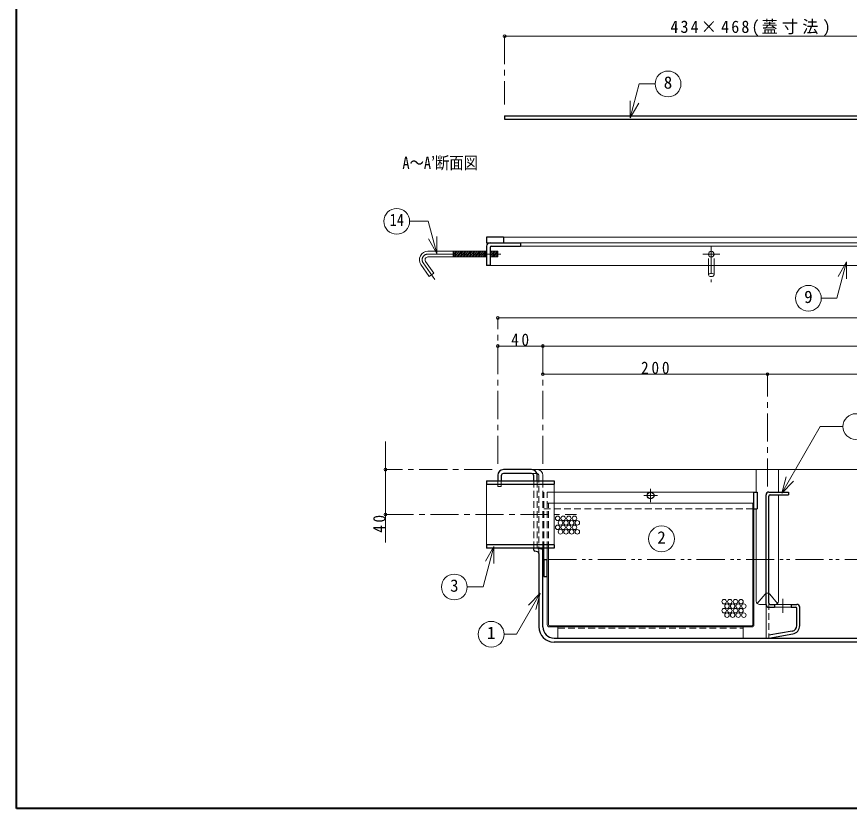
# Model space of a CAD drawing. Units: millimetres at full size, sheet at 1:5. Extents: x -1061 to 964, y -679 to 726.
# Drawn here: x -1061 to -320, y -679 to 26 of the extents above; entities that cross this region are included whole.
import ezdxf
from ezdxf.enums import TextEntityAlignment as Align

# ---------------------------------------------------------------- set-up
doc = ezdxf.new("R2010")
doc.units = ezdxf.units.MM
doc.header["$LTSCALE"] = 5
doc.header["$PDMODE"] = 32
doc.header["$PDSIZE"] = 2.5
for name, pattern in [('CHAIN1', [8, 5, -1, 1, -1]), ('DASHED1', [1.8, 1.2, -0.6]), ('DOUBLE_CHAIN1', [8.8, 5, -1, 0.6, -0.6, 0.6, -1])]:
    doc.linetypes.add(name, pattern=pattern)
doc.layers.add('0-0', color=4, linetype='Continuous', lineweight=9)
doc.styles.add('ＭＳ ゴシック', font='')
doc.styles.get('ＭＳ ゴシック').set_extended_font_data('MS Gothic')

msp = doc.modelspace()

# ---------------------------------------------------------------- linework, layer by layer
at = {"layer": '0-0', "color": 1, "lineweight": 40}
for p, q in [((-1061.401, -679.043), (-1061.401, 725.957)), ((963.599, -679.043), (-1061.401, -679.043))]:
    msp.add_line(p, q, dxfattribs=at)
at = {"layer": '0-0', "linetype": 'CHAIN1'}
for p, q in [((-626.901, 8.257), (-626.901, -52.543)), ((-442.901, -178.243), (-442.901, -210.675)), ((-695.296, -185.743), (-627.799, -185.743)), ((-435.401, -185.743), (-450.401, -185.743)), ((-699.391, -193.611), (-689.081, -208.337)), ((-632.901, -372.543), (-632.901, -242.543)), ((-592.901, -267.543), (-592.901, -372.543)), ((-392.901, -392.543), (-392.901, -292.543)), ((-637.901, -377.543), (-732.901, -377.543)), ((-496.901, -394.543), (-496.901, -406.543)), ((-502.901, -400.543), (-490.901, -400.543)), ((-732.901, -417.543), (-562.901, -417.543)), ((-379.151, -492.543), (-379.151, -505.043))]:
    msp.add_line(p, q, dxfattribs=at)
at = {"layer": '0-0', "color": 7, "lineweight": 18}
for p, q in [((-515.029, -64.352), (-506.971, -34.279)), ((-506.971, -34.279), (-492.903, -34.279)), ((-515.029, -64.352), (-515.029, -49.352)), ((-515.029, -64.352), (-507.529, -51.362)), ((-711.478, -156.548), (-694.87, -156.548)), ((-687.211, -185.133), (-694.87, -156.548)), ((-687.211, -185.133), (-687.211, -170.133)), ((-687.211, -185.133), (-694.711, -172.143)), ((-612.901, -175.743), (227.099, -175.743)), ((-695.296, -183.243), (-642.901, -183.243)), ((-639.901, -183.243), (-632.799, -183.243)), ((-632.799, -183.243), (-632.799, -188.243)), ((-612.901, -178.743), (227.099, -178.743)), ((-695.296, -188.243), (-642.901, -188.243)), ((-639.901, -188.243), (-632.799, -188.243)), ((-322.533, -192.739), (-331.188, -225.041)), ((-322.533, -192.739), (-330.033, -205.729)), ((-322.533, -192.739), (-322.533, -207.739)), ((-701.439, -195.045), (-693.996, -205.675)), ((-331.188, -225.041), (-344.904, -225.041)), ((-602.901, -377.543), (-597.901, -377.543)), ((-402.803, -397.543), (-402.803, -377.543)), ((-382.998, -377.543), (-382.998, -397.543)), ((-592.901, -387.543), (-592.901, -382.543)), ((-380.186, -398.388), (-376.303, -383.899)), ((-642.901, -390.543), (-642.901, -444.543)), ((-582.901, -444.543), (-582.901, -390.543)), ((-380.186, -398.388), (-369.579, -387.781)), ((-382.998, -400.043), (-382.998, -494.543)), ((-405.901, -407.543), (-404.901, -407.543)), ((-405.901, -515.543), (-405.901, -407.543)), ((-404.901, -515.543), (-404.901, -412.543)), ((-402.803, -494.543), (-402.803, -412.543)), ((-636.403, -446.107), (-646.028, -482.026)), ((-636.403, -446.107), (-643.903, -459.097)), ((-636.403, -446.107), (-636.403, -461.107)), ((-592.901, -449.264), (-592.901, -447.543)), ((-591.901, -447.543), (-591.901, -457.543)), ((-588.901, -457.543), (-588.901, -447.543)), ((-587.901, -515.543), (-587.901, -447.543)), ((-588.901, -515.543), (-588.901, -472.543)), ((-646.028, -482.026), (-660.182, -482.026)), ((-595.15, -487.649), (-616.205, -524.118)), ((-595.15, -487.649), (-605.757, -498.256)), ((-595.15, -487.649), (-599.033, -502.138)), ((-401.929, -496.66), (-395.032, -488.432)), ((-390.769, -488.432), (-383.872, -496.66)), ((-394.151, -497.543), (-399.803, -497.543)), ((-394.151, -527.543), (-394.151, -497.543)), ((-386.651, -497.543), (-371.651, -497.543)), ((-371.651, -500.043), (-386.651, -500.043)), ((-586.901, -516.543), (-406.901, -516.543)), ((-586.901, -517.543), (-406.901, -517.543)), ((-579.401, -517.543), (-579.401, -527.543)), ((-414.401, -517.543), (-414.401, -527.543)), ((-616.205, -524.118), (-627.319, -524.118))]:
    msp.add_line(p, q, dxfattribs=at)
at = {"layer": '0-0', "color": 5, "lineweight": 25}
for p, q in [((-626.901, -62.543), (-626.901, -65.743)), ((-626.901, -62.543), (-310.901, -62.543)), ((-626.901, -65.743), (-310.901, -65.743)), ((-642.901, -170.743), (-642.901, -175.743)), ((-627.901, -170.743), (-642.901, -170.743)), ((-642.901, -175.743), (-612.901, -175.743)), ((-627.901, -170.743), (-627.901, -175.743)), ((-612.901, -175.743), (-612.901, -178.743)), ((-642.901, -178.743), (-642.901, -195.743)), ((-639.901, -179.743), (-639.901, -195.743)), ((-638.901, -178.743), (-612.901, -178.743)), ((-639.901, -195.743), (-642.901, -195.743)), ((-602.901, -377.543), (-627.901, -377.543)), ((-632.901, -382.543), (-632.901, -387.543)), ((-629.901, -383.043), (-629.901, -387.543)), ((-602.901, -381.043), (-627.901, -381.043)), ((-600.901, -387.543), (-600.901, -383.043)), ((-597.901, -387.543), (-597.901, -382.543)), ((-642.901, -387.543), (-642.901, -390.543)), ((-642.901, -387.543), (-582.901, -387.543)), ((-642.901, -390.543), (-582.901, -390.543)), ((-582.901, -387.543), (-582.901, -390.543)), ((-404.901, -412.543), (-404.901, -397.543)), ((-394.151, -497.543), (-394.151, -400.043)), ((-391.651, -397.543), (-374.151, -397.543)), ((-390.401, -400.043), (-374.151, -400.043)), ((-374.151, -397.543), (-374.151, -400.043)), ((-391.651, -496.293), (-391.651, -401.293)), ((-404.901, -412.543), (-401.901, -412.543)), ((-642.901, -444.543), (-642.901, -447.543)), ((-582.901, -444.543), (-642.901, -444.543)), ((-582.901, -444.543), (-582.901, -447.543)), ((-582.901, -447.543), (-642.901, -447.543)), ((-600.901, -449.222), (-600.901, -447.543)), ((-597.64, -450.636), (-600.074, -450.206)), ((-593.727, -448.279), (-597.074, -447.689)), ((-596.401, -452.113), (-596.401, -517.543)), ((-592.901, -517.543), (-592.901, -449.264)), ((-591.901, -457.543), (-591.901, -472.543)), ((-591.901, -457.543), (-588.901, -457.543)), ((-588.901, -472.543), (-588.901, -457.543)), ((-591.901, -472.543), (-588.901, -472.543)), ((-391.651, -500.043), (-386.651, -500.043)), ((-390.401, -497.543), (-386.651, -497.543)), ((-386.651, -497.543), (-386.651, -500.043)), ((-371.651, -497.543), (-371.651, -500.043)), ((-371.651, -497.543), (-366.651, -497.543)), ((-371.651, -500.043), (-367.901, -500.043)), ((-366.651, -516.401), (-366.651, -501.293)), ((-364.151, -516.401), (-364.151, -500.043)), ((-370.782, -521.325), (-391.651, -525.005)), ((-391.651, -527.543), (-370.348, -523.787)), ((-582.901, -527.543), (197.099, -527.543)), ((197.099, -531.043), (-582.901, -531.043))]:
    msp.add_line(p, q, dxfattribs=at)
at = {"layer": '0-0'}
for p, q in [((242.099, -170.743), (-627.901, -170.743)), ((-672.799, -183.243), (-672.799, -188.243)), ((-671.929, -188.243), (-672.338, -183.243)), ((-670.926, -188.243), (-671.334, -183.243)), ((-669.923, -188.243), (-670.331, -183.243)), ((-668.919, -188.243), (-669.328, -183.243)), ((-667.916, -188.243), (-668.324, -183.243)), ((-666.913, -188.243), (-667.321, -183.243)), ((-665.909, -188.243), (-666.318, -183.243)), ((-664.906, -188.243), (-665.314, -183.243)), ((-663.903, -188.243), (-664.311, -183.243)), ((-662.899, -188.243), (-663.308, -183.243)), ((-661.896, -188.243), (-662.304, -183.243)), ((-660.893, -188.243), (-661.301, -183.243)), ((-659.889, -188.243), (-660.298, -183.243)), ((-658.886, -188.243), (-659.294, -183.243)), ((-657.883, -188.243), (-658.291, -183.243)), ((-656.879, -188.243), (-657.288, -183.243)), ((-655.876, -188.243), (-656.284, -183.243)), ((-654.873, -188.243), (-655.281, -183.243)), ((-653.869, -188.243), (-654.278, -183.243)), ((-652.866, -188.243), (-653.274, -183.243)), ((-651.863, -188.243), (-652.271, -183.243)), ((-650.859, -188.243), (-651.268, -183.243)), ((-649.856, -188.243), (-650.264, -183.243)), ((-648.853, -188.243), (-649.261, -183.243)), ((-647.849, -188.243), (-648.258, -183.243)), ((-646.846, -188.243), (-647.254, -183.243)), ((-645.843, -188.243), (-646.251, -183.243)), ((-644.839, -188.243), (-645.248, -183.243)), ((-643.836, -188.243), (-644.244, -183.243)), ((-642.901, -187.41), (-643.241, -183.243)), ((-638.819, -188.243), (-639.228, -183.243)), ((-637.816, -188.243), (-638.224, -183.243)), ((-636.813, -188.243), (-637.221, -183.243)), ((-635.809, -188.243), (-636.218, -183.243)), ((-634.806, -188.243), (-635.214, -183.243)), ((-633.803, -188.243), (-634.211, -183.243)), ((-632.799, -188.243), (-633.208, -183.243)), ((-639.823, -188.243), (-639.901, -187.288)), ((87.099, -195.743), (-639.901, -195.743)), ((-445.401, -195.743), (-445.401, -204.241)), ((-440.401, -195.743), (-440.401, -204.241)), ((-632.901, -242.543), (247.099, -242.543)), ((-632.901, -267.543), (-592.901, -267.543)), ((-592.901, -267.543), (207.099, -267.543)), ((-592.901, -292.543), (-392.901, -292.543)), ((-732.901, -352.543), (-732.901, -442.543)), ((-597.901, -377.543), (214.099, -377.543)), ((-404.901, -397.543), (-582.901, -397.543)), ((-405.901, -407.543), (-582.901, -407.543))]:
    msp.add_line(p, q, dxfattribs=at)
at = {"layer": '0-0', "linetype": 'DASHED1'}
for p, q in [((-445.401, -195.743), (-445.401, -185.743)), ((-440.401, -195.743), (-440.401, -185.743)), ((-602.901, -381.043), (-598.401, -381.043)), ((-596.401, -383.043), (-596.401, -452.113)), ((-592.901, -387.543), (-592.901, -447.543)), ((-591.901, -447.543), (-591.901, -397.543)), ((-582.901, -397.543), (-591.901, -397.543)), ((-588.901, -447.543), (-588.901, -397.543)), ((-582.901, -407.543), (-588.901, -407.543)), ((-587.901, -447.543), (-587.901, -407.543)), ((-591.901, -412.543), (-404.901, -412.543)), ((-579.401, -518.543), (-414.401, -518.543))]:
    msp.add_line(p, q, dxfattribs=at)
at = {"layer": '0-0', "color": 7, "linetype": 'DASHED1', "lineweight": 18}
for p, q in [((-629.901, -392.543), (-632.912, -392.543)), ((-632.901, -387.543), (-632.901, -392.543)), ((-629.901, -387.543), (-629.901, -392.543)), ((-600.901, -447.543), (-600.901, -387.543)), ((-597.901, -387.543), (-597.901, -446.704)), ((-391.651, -496.293), (-391.651, -527.543))]:
    msp.add_line(p, q, dxfattribs=at)
at = {"layer": '0-0', "linetype": 'DOUBLE_CHAIN1'}
msp.add_line((-587.901, -457.543), (87.099, -457.543), dxfattribs=at)
at = {"layer": '0-0'}
for points in [[(-626.901, 8.257), (-192.901, 8.257), (241.099, 8.257)], [(-392.901, -292.543), (7.099, -292.543), (207.099, -292.543)]]:
    msp.add_lwpolyline(points, dxfattribs=at)
at = {"layer": '0-0', "color": 7, "lineweight": 18}
for points in [[(-697.344, -192.177), (-689.901, -202.807), (-693.996, -205.675)], [(-380.186, -398.388), (-346.054, -339.27), (-325.608, -339.27)]]:
    msp.add_lwpolyline(points, dxfattribs=at)
at = {"layer": '0-0', "color": 5, "lineweight": 25}
msp.add_lwpolyline([(-404.901, -397.543), (-401.901, -397.543), (-401.901, -412.543)], dxfattribs=at)
at = {"layer": '0-0', "color": 7, "lineweight": 18}
for centre in [(-481.403, -34.279), (-722.978, -156.548), (-356.404, -225.041), (-314.108, -339.27), (-487.19, -439.204), (-671.682, -482.026), (-638.819, -524.118)]:
    msp.add_circle(centre, 11.5, dxfattribs=at)
at = {"layer": '0-0'}
for centre, radius in [((-442.901, -185.743), 2.5), ((-579.701, -420.932), 2), ((-574.701, -420.932), 2), ((-569.701, -420.932), 2), ((-564.701, -420.932), 2), ((-579.701, -428.932), 2), ((-577.201, -424.932), 2), ((-574.701, -428.932), 2), ((-572.201, -424.932), 2), ((-569.701, -428.932), 2), ((-567.201, -424.932), 2), ((-564.701, -428.932), 2), ((-562.201, -424.932), 2), ((-577.201, -432.932), 2), ((-572.201, -432.932), 2), ((-567.201, -432.932), 2), ((-562.201, -432.932), 2), ((-431.376, -495.039), 2), ((-426.376, -495.039), 2), ((-421.376, -495.039), 2), ((-416.376, -495.039), 2), ((-431.376, -503.039), 2), ((-428.876, -499.039), 2), ((-426.376, -503.039), 2), ((-423.876, -499.039), 2), ((-421.376, -503.039), 2), ((-418.876, -499.039), 2), ((-416.376, -503.039), 2), ((-413.876, -499.039), 2), ((-428.876, -507.039), 2), ((-423.876, -507.039), 2), ((-418.876, -507.039), 2), ((-413.876, -507.039), 2)]:
    msp.add_circle(centre, radius, dxfattribs=at)
at = {"layer": '0-0', "color": 5, "lineweight": 25}
msp.add_circle((-496.901, -400.543), 3, dxfattribs=at)
for centre, radius, start, end in [((-639.901, -178.743), 3, 90, 180), ((-638.901, -179.743), 1, 90, 180), ((-627.901, -382.543), 5, 90, 180), ((-602.901, -382.543), 5, 0, 90), ((-627.901, -383.043), 2, 90, 180), ((-602.901, -383.043), 2, 0, 90), ((-391.651, -400.043), 2.5, 90, 180), ((-390.401, -401.293), 1.25, 90, 180), ((-599.901, -449.222), 1, 180, 260), ((-597.901, -452.113), 1.5, 0, 80), ((-596.901, -446.704), 1, 237.04516, 260), ((-593.901, -449.264), 1, 0, 80), ((-390.401, -496.293), 1.25, 180, 270), ((-391.651, -497.543), 2.5, 180, 270), ((-367.901, -501.293), 1.25, 0, 90), ((-366.651, -500.043), 2.5, 0, 90), ((-582.901, -517.543), 13.5, 180, 270), ((-582.901, -517.543), 10, 180, 270), ((-371.651, -516.401), 5, 280, 0), ((-371.651, -516.401), 7.5, 280, 0)]:
    msp.add_arc(centre, radius, start, end, dxfattribs=at)
at = {"layer": '0-0', "color": 7, "lineweight": 18}
for centre, radius, start, end in [((-695.296, -190.743), 7.5, 90, 215), ((-695.296, -190.743), 2.5, 90, 215), ((-597.901, -382.543), 5, 0, 90), ((-392.901, -490.543), 3, 114.62432, 135.27973), ((-392.901, -490.543), 3, 44.72027, 65.37568), ((-399.803, -494.543), 3, 180, 270), ((-385.998, -494.543), 3, 270, 0), ((-586.901, -515.543), 2, 180, 270), ((-586.901, -515.543), 1, 180, 270), ((-406.901, -515.543), 1, 270, 0), ((-406.901, -515.543), 2, 270, 0)]:
    msp.add_arc(centre, radius, start, end, dxfattribs=at)
at = {"layer": '0-0', "linetype": 'CHAIN1'}
msp.add_arc((-695.296, -190.743), 5, 90, 215, dxfattribs=at)
at = {"layer": '0-0', "linetype": 'DASHED1'}
for centre, radius, start, end in [((-598.401, -383.043), 2, 0, 90), ((-392.901, -490.543), 3, 65.37568, 114.62432)]:
    msp.add_arc(centre, radius, start, end, dxfattribs=at)
at = {"layer": '0-0', "color": 7, "linetype": 'DASHED1', "lineweight": 18}
msp.add_arc((-596.901, -446.704), 1, 180, 237.04516, dxfattribs=at)
at = {"layer": '0-0'}
msp.add_ellipse((-442.901, -204.231), major_axis=(2.5, 0), ratio=0.57, dxfattribs=at)
for p in [(-626.901, 8.257), (-632.901, -242.543), (-632.901, -267.543), (-592.901, -267.543), (-592.901, -292.543), (-392.901, -292.543), (-732.901, -377.543), (-732.901, -417.543)]:
    msp.add_point(p, dxfattribs=at)

# ---------------------------------------------------------------- texts
at = {"layer": '0-0', "color": 7, "style": 'ＭＳ ゴシック'}
for s, p in [('8', (-485.153, -41.779)), ('9', (-360.154, -232.541)), ('2', (-490.94, -446.704)), ('3', (-675.432, -489.526)), ('1', (-642.569, -531.618))]:
    msp.add_text(s, height=11, dxfattribs=at).set_placement(p, align=Align.BOTTOM_LEFT)
at = {"layer": '0-0', "color": 7, "style": 'ＭＳ ゴシック', "width": 0.85}
for s, p in [('A～A’断面図', (-717.901, -113.243)), ('14', (-729.228, -164.048))]:
    msp.add_text(s, height=11, dxfattribs=at).set_placement(p, align=Align.BOTTOM_LEFT)
at = {"layer": '0-0', "color": 7, "char_height": 11, "attachment_point": 7, "style": 'ＭＳ ゴシック'}
for s, insert in [('\\T1.27;\\W0.95;434×468(蓋寸法)', (-479.276, 8.257)), ('\\T1.36;\\W0.9;40', (-621.026, -267.543)), ('\\T1.38;\\W0.9;200', (-505.401, -292.543))]:
    msp.add_mtext(s, dxfattribs=dict(at, insert=insert))
at = {"layer": '0-0', "color": 7, "insert": (-732.901, -433.793), "char_height": 11, "attachment_point": 7, "rotation": 90, "style": 'ＭＳ ゴシック'}
msp.add_mtext('\\T1.36;\\W0.9;40', dxfattribs=at)

doc.saveas('drawing.dxf')
